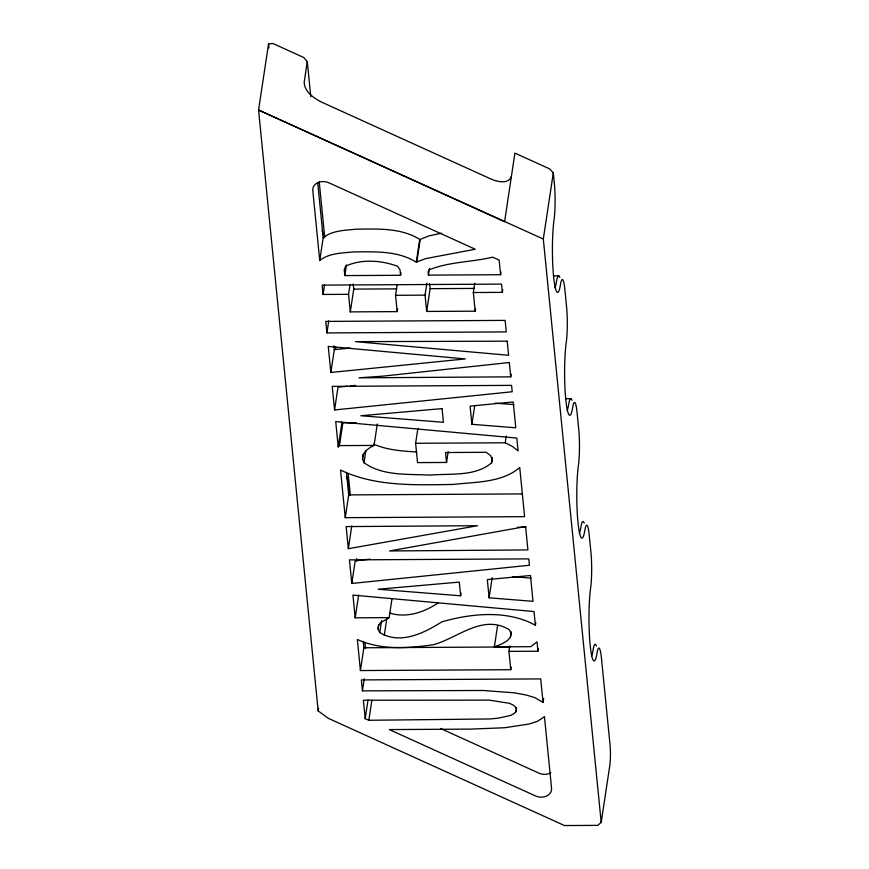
<?xml version="1.0" encoding="UTF-8"?>
<svg xmlns="http://www.w3.org/2000/svg" width="869" height="869" viewBox="0 0 869 869"><rect width="100%" height="100%" fill="white"/><g stroke="black" fill="none" stroke-linecap="round" stroke-linejoin="round"><path stroke-width="1.3" d="M417.848 428.536L415.621 443.277L417.544 462.623L446.547 462.46L445.558 452.532L486.184 452.293L490.54 455.53L492.278 459.505L491.561 462.873C475.017 476.929 450.196 473.301 429.916 475.126C408.006 473.887 382.632 476.245 364.013 462.677L362.547 459.256C362.123 452.347 368.543 448.035 374.061 445.428L377.298 423.985M535.793 622.573L535.38 625.256C507.453 609.766 471.411 613.318 441.767 621.867C423.996 633.219 400.012 644.994 379.775 632.578L378.015 629.047L378.471 625.843L380.47 622.867L389.138 617.631L391.984 598.871M310.776 96.676L307.289 61.558L303.759 57.517L272.768 43.45L268.543 43.971L258.56 110.026L318.173 710.907L328.243 718.294L564.502 825.55L597.785 825.365L601.196 822.389L609.81 765.448A14.903 1.803 89.7 0 0 610.016 744.537L601.446 658.137A26.081 3.161 89.7 0 0 597.057 653.021A40.984 4.964 89.7 0 1 590.149 644.961A40.984 4.964 89.7 0 1 590.616 588.183A26.081 3.161 89.7 0 0 590.92 552.054L589.258 535.315A26.081 3.161 89.7 0 0 584.87 530.188A40.984 4.964 89.7 0 1 577.961 522.139A40.984 4.964 89.7 0 1 578.428 465.36A26.081 3.161 89.7 0 0 578.732 429.232L577.07 412.482A26.081 3.161 89.7 0 0 572.682 407.355A40.984 4.964 89.7 0 1 565.773 399.305A40.984 4.964 89.7 0 1 566.251 342.527A26.081 3.161 89.7 0 0 566.545 306.399L564.883 289.659A26.081 3.161 89.7 0 0 560.494 284.532A40.984 4.964 89.7 0 1 553.596 276.483A40.984 4.964 89.7 0 1 554.064 219.705A26.081 3.161 89.7 0 0 554.357 183.576L553.303 172.974L549.773 168.934L514.904 153.107L504.596 221.725L258.56 110.026L543.31 239.029L601.196 822.389M307.289 61.558L304.193 82.055C304.302 91.864 313.991 98.273 321.845 102.249L490.388 178.753C496.557 181.567 508.637 184.934 511.483 176.168M319.738 260.537L312.786 190.452A11.178 8.788 8.6 0 1 317.663 182.718A11.178 8.788 8.6 0 1 328.862 182.783L475.256 249.24L425.658 258.614L416.284 262.166C397.535 250.457 374.115 251.738 352.825 251.956C341.636 253.14 328.906 253.118 319.738 260.537L323.181 237.758L317.706 182.501M349.979 284.934L348.556 294.319L323.105 294.461L324.528 285.086M326.918 332.925L325.777 321.4L505.139 320.389L506.279 331.904L326.918 332.925L328.743 320.857M400.989 272.616L400.576 275.288L344.83 275.603L346.449 264.893M330.85 372.475L328.265 346.427L465.284 358.93L330.85 372.475L334.293 349.696L333.902 345.786M334.565 409.962L332.23 386.379L511.58 385.369L512.221 391.756L334.565 409.962L338.008 387.183L347.437 386.216M397.589 308.94L397.176 311.623L350.305 311.884L353.748 289.105L353.248 284.087M356.192 422.768L342.875 422.845L339.431 445.623L338.237 446.927L341.68 424.148L341.419 421.476M345.254 517.674L340.529 470.02C375.202 486.792 415.404 484.935 452.977 484.457C475.31 481.882 501.782 482.914 519.738 467.511L524.604 516.664L345.254 517.674L348.697 494.895L346.47 472.399M318.173 710.907L318.575 708.257M348.339 548.708L346.134 526.592L477.581 525.712L348.339 548.708L351.782 525.93M362.547 459.256L363.361 453.89M364.013 462.677L365.838 450.62M351.782 583.468L349.447 559.886L528.797 558.876L529.427 565.263L351.782 583.468L355.225 560.69L370.031 559.169M397.176 311.623L395.558 295.297L397.187 284.587M389.138 617.631L355.193 617.816L358.636 595.037M416.284 262.166L419.738 239.388C400.978 227.667 377.559 228.96 356.268 229.177C345.091 230.361 332.349 230.339 323.181 237.758M416.783 262.166L420.238 239.388L429.101 235.836L441.626 233.207M511.157 667.023L510.755 669.706L360.418 670.553L363.872 647.774L363.242 641.42M543.646 698.394L543.038 702.413L534.848 697.622L525.669 694.885L514.013 692.789L483.251 690.486L362.438 690.855L364.263 678.798M475.593 308.495L475.18 311.178L426.679 311.45L425.06 295.134L426.885 283.077M501.011 272.051L500.609 274.723L428.46 275.136L429.471 268.434M378.015 629.047L378.623 625.028M365.197 718.63L363.361 700.229L489.356 700.142L509.299 703.293L513.101 704.976L515.48 706.986L516.436 709.31L515.925 711.689L513.872 713.753L510.277 715.513L498.502 718.12L490.312 718.956L368.836 720.282L365.197 718.63L368.032 699.871M426.679 311.45L430.122 288.671L429.634 283.652M379.775 632.578L381.6 620.52M368.836 720.282L371.867 700.175M384.272 635.348L386.911 617.924M446.547 462.46L448.165 451.739M475.18 311.178L473.333 292.527L474.756 283.142M471.9 424.3L470.096 406.105L513.231 401.989L515.795 427.83L471.9 424.3L474.735 405.541M473.333 292.527L502.358 292.364L502.76 289.681M460.646 595.797L459.288 582.111L378.069 589.247L460.646 595.797L461.048 593.114M491.561 462.873L492.375 457.518M510.733 376.842L509.31 362.514L382.447 376.19L358.973 377.83L510.733 376.842L511.146 374.159M338.237 446.927L335.716 421.595L516.805 438.052L518.087 450.902L512.514 446.492L505.247 442.777L506.269 436.075M489.117 597.807L487.313 579.612L530.448 575.495L533.012 601.337L489.117 597.807L492.158 577.7M543.31 239.029L553.303 172.974M510.755 669.706L508.941 651.381L537.954 651.218L537.031 641.843L530.861 646.677L494.363 646.884L497.6 625.452M494.363 646.884L501.989 643.864L507.344 640.638L510.396 637.216L511.211 631.85M508.941 651.381L509.745 646.025M515.925 711.689L516.534 707.659M537.954 651.218L538.367 648.535M510.396 637.216L511.178 633.588L509.299 629.699C482.784 613.753 458.311 637.716 433.783 644.646C408.658 648.35 381.024 650.37 357.333 639.465L360.418 670.553M341.68 424.148L342.875 422.845M438.345 602.749C424.3 612.265 406.866 618.261 390.007 613.156M334.293 349.696L350.229 348.024M350.12 385.945L355.508 385.391M553.39 275.875L558.767 275.853M353.748 289.105L396.612 288.866M430.122 288.671L474.583 288.421M395.558 295.297L425.06 295.134M565.578 398.708L570.955 398.675M415.621 443.277L505.247 442.777M339.431 445.623L374.061 445.428M348.697 494.895L522.66 493.918M517.783 527.222L525.93 527.168M363.872 647.774L510.136 646.949M416.696 451.989C402.13 451.065 387.009 450.109 373.529 444.07M495.297 403.118L513.916 404.617M512.514 576.625L531.133 578.124M440.518 728.472L538.921 773.149A11.178 8.788 8.6 0 0 550.859 772.834M500.609 274.723L499.154 260.092L492.701 257.159C471.802 262.221 449.088 261.645 429.09 269.868L428.113 271.715L428.46 275.136M502.358 292.364L501.532 284.098L322.182 285.119L323.105 294.461M535.38 625.256L534.022 611.559L352.933 595.102L355.193 617.816M543.038 702.413L540.703 678.917L361.352 679.927L362.438 690.855M400.576 275.288L400.022 269.705L397.578 266.283C381.415 260.287 361.341 258.701 345.536 266.24L344.254 269.846L344.83 275.603M348.556 294.319L350.305 311.884M319.216 181.762L324.713 237.139M335.575 346.546L335.836 349.24M348.165 473.507L350.316 495.113M356.605 558.593L356.877 561.298M364.915 642.332L365.317 646.384A30.491 3.693 89.7 0 1 365.491 648.198M268.543 43.971L268.945 48.012M322.03 230.806A27.938 3.389 89.7 0 1 323.898 238.084M346.405 476.462A27.938 3.389 89.7 0 1 349.24 495.58M567.131 410.483A37.258 4.519 89.7 0 0 568.695 404.367A29.807 3.606 89.7 0 1 571.987 400.294M584.174 523.127A29.807 3.606 89.7 0 0 580.883 527.201A37.258 4.519 89.7 0 1 579.319 533.316M554.943 287.661A37.258 4.519 89.7 0 0 556.508 281.545A29.807 3.606 89.7 0 1 559.799 277.472M591.507 656.138A37.258 4.519 89.7 0 0 593.071 650.023A29.807 3.606 89.7 0 1 596.362 645.949M544.461 716.708L537.509 721.292L529.123 724.018L504.748 727.733L470.248 729.124L389.312 729.58L535.478 795.928A11.178 8.788 8.6 0 0 546.677 796.004A11.178 8.788 8.6 0 0 551.554 788.27L544.461 716.708M525.593 526.549L389.529 550.968L527.907 549.925L525.593 526.549M442.071 408.604L360.852 415.74L443.429 422.291L442.071 408.604M507.203 341.18L355.378 341.647L508.593 355.28L507.203 341.18"/></g></svg>
